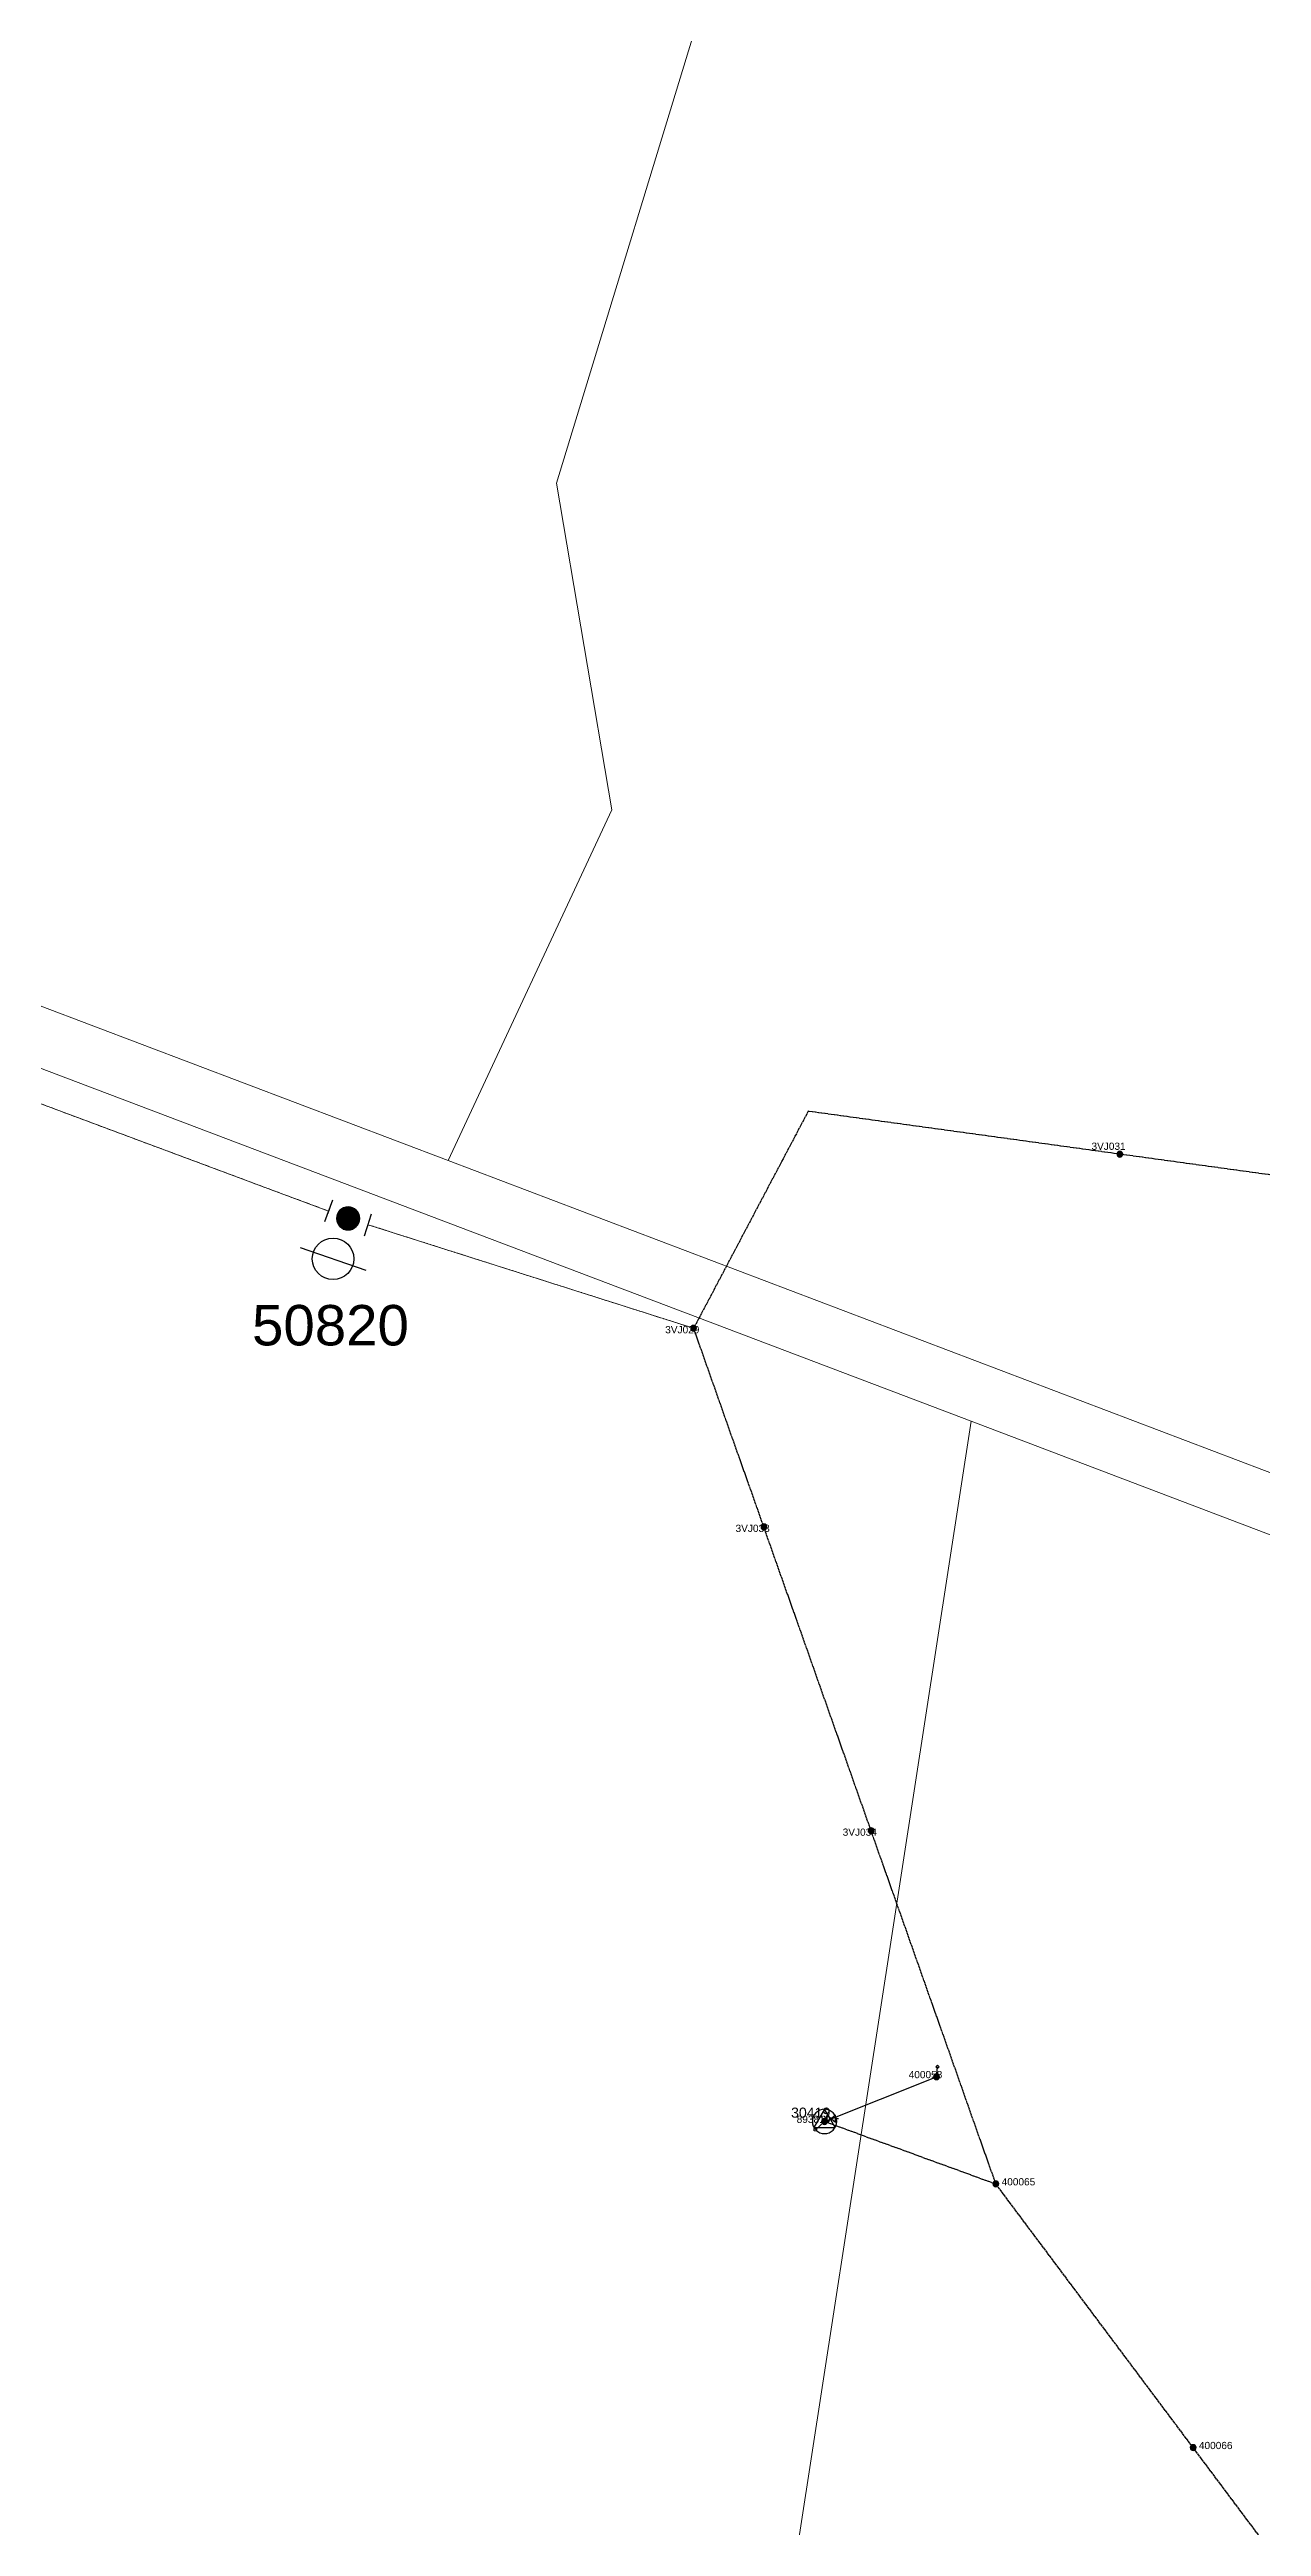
# Model space of a CAD drawing. Header units: metres. Extents: x 234668 to 239817, y 6157151 to 6160743.
# Drawn here: x 237520 to 237940, y 6159248 to 6160106 of the extents above; entities that cross this region are included whole.
import ezdxf
from ezdxf.enums import TextEntityAlignment as Align

# ---------------------------------------------------------------- set-up
doc = ezdxf.new("R2010")
doc.units = ezdxf.units.M
doc.linetypes.add('Cable Exist OH', pattern=[1, 1, 0])
doc.layers.get('0').update_dxf_attribs({"color": 6})
for name, color, linetype in [('_User_HV_Exist', 7, 'Continuous'), ('_User_NEW', 2, 'Continuous'), ('Equip_LV_EXT', 7, 'Continuous'), ('Equip_SP_HV_EXT', 7, 'Continuous'), ('Mains_HV_EXT', 7, 'Continuous'), ('Mains_HV_NEW', 2, 'Continuous'), ('OH_Details_NEW', 2, 'Continuous'), ('OH_Details_SP_MISC', 7, 'Continuous'), ('Services_SP_EXT', 7, 'Continuous'), ('Sub_SP_TR_HV_LV_EXT', 7, 'Continuous'), ('SupportsOH_SP_TR_HV_LV_SL_EXT', 7, 'Continuous'), ('SupportsOH_SP_TR_HV_LV_SL_MOD', 3, 'Continuous')]:
    doc.layers.add(name, color=color, linetype=linetype)
doc.layers.add('Cadastre Land Parcels_SP_EXT', color=8, linetype='Continuous', lineweight=5)
doc.layers.add('Cadastre Roads_SP_EXT', color=8, linetype='Continuous', lineweight=5)
doc.styles.add('HVSW_LABEL', font='arial.ttf')
doc.styles.add('POLE_LABEL', font='arial.ttf')
doc.styles.get("Standard").update_dxf_attribs({"font": 'arial.ttf'})

# ---------------------------------------------------------------- blocks, each defined once
blk = doc.blocks.new('SUB_POLE_EXT')
blk.add_wipeout([(0, 4.22), (0.42, 4.2), (0.83, 4.14), (1.21, 4.05), (1.62, 3.9), (1.99, 3.72), (2.35, 3.51), (2.68, 3.26), (2.99, 2.99), (3.28, 2.66), (3.52, 2.34), (3.76, 1.92), (3.9, 1.62), (4.04, 1.23), (4.18, 0.63), (4.22, 0), (4.18, -0.61), (4.06, -1.15), (3.9, -1.62), (3.58, -2.24), (3.22, -2.73), (2.97, -3.01), (2.68, -3.26), (2.36, -3.5), (2, -3.72), (1.64, -3.89), (1.25, -4.03), (0.82, -4.14), (0.42, -4.2), (0, -4.22), (-0.41, -4.2), (-0.8, -4.15), (-1.21, -4.05), (-1.62, -3.9), (-1.99, -3.73), (-2.35, -3.51), (-2.68, -3.26), (-2.96, -3.02), (-3.23, -2.72), (-3.51, -2.35), (-3.71, -2.01), (-3.91, -1.6), (-4.05, -1.21), (-4.16, -0.76), (-4.22, -0.14), (-4.21, 0.39), (-4.14, 0.83), (-4.03, 1.27), (-3.9, 1.63), (-3.71, 2.02), (-3.5, 2.37), (-3.28, 2.67), (-2.99, 2.99), (-2.68, 3.27), (-2.33, 3.52), (-1.98, 3.73), (-1.63, 3.9), (-1.2, 4.05), (-0.78, 4.15), (-0.4, 4.21)])
blk.add_line((2.16, 0.48), (2.16, 0.48, 0))
blk.add_lwpolyline([(-4.22, 0, 1), (4.22, 0, 1)], format="xyb", close=True)
blk.add_lwpolyline([(2.14, 0.52), (0, 4.22), (-3.66, -2.11), (3.66, -2.11)], close=True)
for tag, height, flags, p in [('STREET_CODE', 0.2, 9, (1.5, 0)), ('ASSET_NUM', 3.5, 8, (2, 2)), ('CONSTRUCTED_VOLTAGE', 0.2, 9, (1.5, -0.2)), ('OPERATING_VOLTAGE', 0.2, 9, (1.5, -0.6)), ('OPERATED_BY', 0.2, 9, (1.5, -0.8)), ('ORIENTATION', 0.2, 9, (1.5, -1.2)), ('OWNED_BY', 0.2, 9, (1.5, -1.4)), ('SECONDARY_VOLTAGE', 0.2, 9, (1.5, -1.6)), ('STATE', 0.2, 9, (1.5, -1.8)), ('SUBSTATION_TYPE', 0.2, 9, (1.5, -2)), ('STREETNAME', 0.2, 9, (1.5, -2.8)), ('SUBURB', 0.2, 9, (1.5, -3)), ('Z', 0.2, 1, (1.5, -3.4)), ('NO_PHASES', 0.2, 9, (1.5, -0.4)), ('MAINTAINED_BY', 0.2, 9, (1.5, -1)), ('USAGE', 0.2, 9, (1.5, -2.2)), ('LEGEND', 0.2, 9, (1.5, -2.4)), ('LOCATION', 0.2, 9, (1.5, -2.6)), ('NOTES', 0.2, 9, (1.5, -3.2))]:
    blk.add_attdef(tag, text='', height=height, dxfattribs=dict(flags=flags)).set_placement(p, align=Align.MIDDLE_LEFT)
blk = doc.blocks.new('LV_OH_LINKS_DISTFUSE_EXT')
for p, q in [((0, 0), (0.96, 0)), ((3.84, 0), (4.8, 0))]:
    blk.add_line(p, q)
blk.add_lwpolyline([(3.84, -1.2), (3.84, 1.2), (0.96, -1.2), (0.96, 1.2)], close=True)
at = {"flags": 9}
for tag, p in [('ACTUAL_STATUS', (0, 0)), ('CONSTRUCTED_VOLTAGE', (0, -0.2)), ('OPERATING_VOLTAGE', (0, -0.6)), ('ORIENTATION', (0, -0.8)), ('OWNED_BY', (0, -1)), ('STATE', (0, -1.2)), ('SWITCH_TYPE', (0, -1.4)), ('NO_PHASES', (0, -0.4)), ('USAGE', (0, -1.6)), ('NOTES', (0, -1.8))]:
    blk.add_attdef(tag, text='', height=0.2, dxfattribs=at).set_placement(p, align=Align.MIDDLE_LEFT)
at = {"flags": 1}
blk.add_attdef('Z', (0, 0), '', height=0.2, dxfattribs=at)
blk = doc.blocks.new('CCP_EXT')
blk.add_wipeout([(0, 0.57), (0.57, 0), (0, -0.57), (-0.57, 0)])
blk.add_lwpolyline([(-0.57, 0), (0, 0.57), (0.57, 0), (0, -0.57), (-0.57, 0)])
at = {"flags": 1}
blk.add_attdef('Z', (0, 0), '', height=0.2, dxfattribs=at)
at = {"flags": 9}
for tag, p in [('CCP_TYPE', (0, 0)), ('CONSTRUCTED_VOLTAGE', (0, -0.2)), ('OPERATING_VOLTAGE', (0, -0.6)), ('ORIENTATION', (0, -0.8)), ('OWNED_BY', (0, -1)), ('STATE', (0, -1.8)), ('NO_PHASES', (0, -0.4)), ('USAGE', (0, -1.2)), ('LEGEND', (0, -1.4)), ('LIFE_SUPPORT', (0, -1.6)), ('NOTES', (0, -2))]:
    blk.add_attdef(tag, text='', height=0.2, dxfattribs=at).set_placement(p, align=Align.MIDDLE_LEFT)
blk = doc.blocks.new('POLE_EXT')
blk.add_hatch(color=256).paths.add_polyline_path([(-1, 0, 1), (1, 0, 1)])
blk.add_lwpolyline([(-1, 0, 1), (1, 0, 1)], format="xyb", close=True)
for tag, height, flags, p in [('pNumber', 2.5, 8, (-17.84, 2.07)), ('OWNED_BY', 0.2, 9, (1.35, -0.4)), ('SPECIAL_USE', 0.2, 9, (1.35, -0.8)), ('STATE', 0.2, 9, (1.35, -1)), ('cLV', 0.2, 9, (1.35, -1.4)), ('hDepth', 0.2, 9, (1.35, -1.6)), ('hDia', 0.2, 9, (1.35, -1.8)), ('cHV', 0.2, 9, (1.35, -2)), ('PARENT', 0.2, 9, (1.35, -0.6)), ('USAGE', 0.2, 9, (1.35, -1.2)), ('LBRACKET', 0.2, 9, (1.35, -2.2)), ('cLinedev', 0.2, 9, (1.35, -3.4)), ('pExisting', 0.2, 9, (1.35, -3.8)), ('pFooting', 0.2, 9, (1.35, -4.4)), ('LExisting', 0.2, 9, (1.35, -2.4)), ('LANTNUMBER', 0.2, 9, (1.35, -2.6)), ('LOther', 0.2, 9, (1.35, -2.8)), ('LRemove', 0.2, 9, (1.35, -3)), ('LEGEND', 0.2, 9, (1.35, -3.2)), ('LOCATION', 0.2, 9, (1.35, -3.6)), ('PFNUMBER', 0.2, 9, (1.35, -4)), ('NEWPFNUMBER', 0.2, 9, (1.35, -4.2)), ('pNew', 0.2, 9, (1.35, -4.6)), ('pRelocate', 0.2, 9, (1.35, -5)), ('pRemove', 0.2, 9, (1.35, -5.2)), ('pReplace', 0.2, 9, (1.35, -5.4)), ('pStay', 0.2, 9, (1.35, -5.6)), ('pType', 0.2, 9, (1.35, -5.8)), ('cspan', 0.2, 9, (1.35, -6)), ('STREETNAME', 0.2, 9, (1.35, -6.2)), ('SUBURB', 0.2, 9, (1.35, -6.4)), ('OPERATED_BY', 0.2, 9, (1.36, -7.01)), ('NOTES', 0.2, 9, (1.35, -6.6)), ('MAINTAINED_BY', 0.2, 9, (1.36, -6.81))]:
    blk.add_attdef(tag, text='', height=height, dxfattribs=dict(flags=flags)).set_placement(p, align=Align.MIDDLE_LEFT)
at = {"style": 'POLE_LABEL'}
for tag, height, flags, p in [('ASSET_NUM', 2.5, 8, (2, 2)), ('STRUCTURE_PLANT_NUMBER', 0.2, 9, (1.35, 0.03)), ('STREET_CODE', 0.2, 9, (1.35, -0.2))]:
    blk.add_attdef(tag, text='', height=height, dxfattribs=dict(at, flags=flags)).set_placement(p, align=Align.MIDDLE_LEFT)
at = {"flags": 1}
blk.add_attdef('Z', (1.35, -7.33), '', height=0.2, dxfattribs=at)
blk = doc.blocks.new('*U40')
blk.add_line((-3.76, -2.07), (2.24, -2.07))
blk.add_circle((-0.76, -2.07), 1.8)
at = {"style": 'HVSW_LABEL'}
for tag, height, flags, p in [('ASSET_NUM', 3.5, 8, (2, 2)), ('STREET_CODE', 0.2, 9, (0, -0.2))]:
    blk.add_attdef(tag, text='', height=height, dxfattribs=dict(at, flags=flags)).set_placement(p, align=Align.MIDDLE_LEFT)
at = {"flags": 1}
blk.add_attdef('Z', (0, 0), '', height=0.2, dxfattribs=at)
at = {"flags": 9}
for tag, p in [('ACTUAL_STATUS', (0, -0.4)), ('CONSTRUCTED_VOLTAGE', (0, -0.6)), ('OPERATING_VOLTAGE', (0, -1)), ('ORIENTATION', (0, -1.2)), ('OWNED_BY', (0, -1.4)), ('STATE', (0, -1.6)), ('SWITCH_TYPE', (0, -1.8)), ('NO_PHASES', (0, -0.8)), ('USAGE', (0, -2)), ('LEGEND', (0, -2.2)), ('STREETNAME', (0, -2.6)), ('SUBURB', (0, -2.8)), ('LOCATION', (0, -2.4)), ('NOTES', (0, -3))]:
    blk.add_attdef(tag, text='', height=0.2, dxfattribs=at).set_placement(p, align=Align.MIDDLE_LEFT)
blk = doc.blocks.new('End Shackle_NEW')
at = {"flags": 9}
for tag, p in [('STATE', (0, -1.2)), ('OPERATED_BY', (0, -2.01)), ('USAGE', (0, -1.4)), ('NOTES', (0, -1.6)), ('MAINTAINED_BY', (0, -1.81))]:
    blk.add_attdef(tag, text='', height=0.2, dxfattribs=at).set_placement(p, align=Align.MIDDLE_LEFT)
blk.add_wipeout([(-0.25, 0), (-0.25, 1.81), (0.25, 1.82), (0.25, 0)])
blk.add_line((1, 1.81), (-1, 1.81))
at = {"flags": 1}
blk.add_attdef('Z', (0, 0), '', height=0.2, dxfattribs=at)
at = {"flags": 9}
for tag, p in [('CONNECTOR_TYPE', (0, 0)), ('CONSTRUCTED_VOLTAGE', (0, -0.2)), ('OPERATING_VOLTAGE', (0, -0.6)), ('ORIENTATION', (0, -0.8)), ('OWNED_BY', (0, -1)), ('NO_PHASES', (0, -0.4))]:
    blk.add_attdef(tag, text='', height=0.2, dxfattribs=at).set_placement(p, align=Align.MIDDLE_LEFT)

msp = doc.modelspace()

# ---------------------------------------------------------------- linework, layer by layer
at = {"layer": '_User_HV_Exist', "color": 7, "linetype": 'Cable Exist OH', "lineweight": 0}
msp.add_lwpolyline([(237623.75, 6159700.89), (237499.21, 6159747.31)], dxfattribs=at)
at = {"layer": 'Cadastre Land Parcels_SP_EXT', "linetype": 'Continuous'}
for points in [[(237858.55, 6160488.2), (237858.36, 6160488.3), (237695.5, 6160550.62), (237575.2, 6160587.28), (237458.72, 6160538.22), (237444.06, 6160537.58), (237172.4, 6160525.4), (237171.48, 6160457.98), (237050.01, 6160236.23), (237156.42, 6160066.06), (237397.94, 6159873.09), (237516.97, 6159774.55), (237658.38, 6159720.95), (237715.1, 6159842.48), (237695.91, 6159955.74), (237858.55, 6160488.2)], [(237950.48, 6159610.02), (238105.91, 6159815.17), (238302.37, 6159948.66), (238347.04, 6159968.13), (238409.08, 6159976.56), (238542.79, 6160197.63), (238424.19, 6160313.74), (238116.03, 6160285.67), (237995.63, 6160377.62), (237998.05, 6160386.02), (237858.55, 6160488.2), (237695.91, 6159955.74), (237715.1, 6159842.48), (237658.38, 6159720.95), (237950.48, 6159610.02)]]:
    msp.add_lwpolyline(points, close=True, dxfattribs=at)
at = {"layer": 'Mains_HV_EXT', "linetype": 'Cable Exist OH'}
for points in [[(237999.25, 6159708.27), (237783.2, 6159738.02), (237743.49, 6159662.82)], [(238574.08, 6158395.44), (238192.34, 6158906.42), (237848.24, 6159366.25)]]:
    msp.add_lwpolyline(points, dxfattribs=at)
at = {"layer": 'Mains_HV_EXT', "color": 7, "linetype": 'Cable Exist OH', "lineweight": 0}
msp.add_lwpolyline([(237743.49, 6159662.82), (237623.75, 6159700.89)], dxfattribs=at)
at = {"layer": 'OH_Details_SP_MISC', "color": 7, "linetype": 'Continuous', "lineweight": 0}
for points in [[(237623.75, 6159700.89), (237499.21, 6159747.31)], [(237743.49, 6159662.82), (237623.75, 6159700.89)]]:
    msp.add_lwpolyline(points, dxfattribs=at)

# ---------------------------------------------------------------- block references
at = {"layer": 'Equip_SP_HV_EXT'}
ref = msp.add_blockref('*U40', (237624.09, 6159693.71), dxfattribs=dict(at, xscale=4, yscale=4, zscale=4, rotation=340.9428437372713))
ref.add_attrib('ASSET_NUM', '50820', dxfattribs={"layer": '0', "height": 14, "style": 'HVSW_LABEL'}).set_placement((237590.43, 6159652.67), align=Align.BOTTOM_LEFT)
at = {"layer": 'Sub_SP_TR_HV_LV_EXT'}
ref = msp.add_blockref('SUB_POLE_EXT', (237788.86, 6159387.91), dxfattribs=at)
ref.add_attrib('ASSET_NUM', '30419', dxfattribs={"layer": '0', "height": 3.5}).set_placement((237790.86, 6159388.16), align=Align.BOTTOM_RIGHT)
at = {"layer": 'SupportsOH_SP_TR_HV_LV_SL_EXT'}
ref = msp.add_blockref('POLE_EXT', (237891.23, 6159723.15), dxfattribs=at)
ref.add_attrib('ASSET_NUM', '3VJ031', dxfattribs={"layer": '0', "height": 2.5, "style": 'POLE_LABEL'}).set_placement((237893.23, 6159723.9), align=Align.BOTTOM_RIGHT)
ref = msp.add_blockref('POLE_EXT', (237743.49, 6159662.82), dxfattribs=at)
ref.add_attrib('ASSET_NUM', '3VJ029', dxfattribs={"layer": '0', "height": 2.5, "style": 'POLE_LABEL'}).set_placement((237745.49, 6159663.57), align=Align.TOP_RIGHT)
ref = msp.add_blockref('POLE_EXT', (237767.87, 6159593.98), dxfattribs=at)
ref.add_attrib('ASSET_NUM', '3VJ033', dxfattribs={"layer": '0', "height": 2.5, "style": 'POLE_LABEL'}).set_placement((237769.87, 6159594.73), align=Align.TOP_RIGHT)
ref = msp.add_blockref('POLE_EXT', (237805, 6159488.68), dxfattribs=at)
ref.add_attrib('ASSET_NUM', '3VJ034', dxfattribs={"layer": '0', "height": 2.5, "style": 'POLE_LABEL'}).set_placement((237807, 6159489.43), align=Align.TOP_RIGHT)
ref = msp.add_blockref('POLE_EXT', (237848.24, 6159366.25), dxfattribs=at)
ref.add_attrib('ASSET_NUM', '400065', dxfattribs={"layer": '0', "height": 2.5, "style": 'POLE_LABEL'}).set_placement((237850.24, 6159367), align=Align.MIDDLE_LEFT)
ref = msp.add_blockref('POLE_EXT', (237916.62, 6159274.86), dxfattribs=at)
ref.add_attrib('ASSET_NUM', '400066', dxfattribs={"layer": '0', "height": 2.5, "style": 'POLE_LABEL'}).set_placement((237918.62, 6159275.61), align=Align.MIDDLE_LEFT)

# ---------------------------------------------------------------- next in the draw order: linework, layer by layer
at = {"layer": 'Cadastre Land Parcels_SP_EXT', "linetype": 'Continuous'}
for points in [[(237839.64, 6159630.6), (237506.74, 6159756.94), (237506.13, 6159757.44), (237484.47, 6159629.33), (237362.03, 6159650.01), (237314.84, 6159377.87), (237173.04, 6159403.02), (237102.86, 6159014.86), (237137.11, 6159009.28), (237157.01, 6159006.07), (237353.01, 6158974.11), (237637.39, 6158927.72), (237728.98, 6158912.8), (237839.64, 6159630.6)], [(238261.01, 6158826.14), (238200.69, 6158906.45), (238200.7, 6158906.54), (238274.12, 6159383.05), (238212.59, 6159489), (237991.99, 6159572.78), (237839.64, 6159630.6), (237728.98, 6158912.8), (237897.89, 6158885.27), (238035.1, 6158862.97), (238055.73, 6158859.61), (238261.01, 6158826.14)]]:
    msp.add_lwpolyline(points, close=True, dxfattribs=at)

# ---------------------------------------------------------------- next in the draw order: block references
at = {"layer": 'Equip_LV_EXT'}
msp.add_blockref('LV_OH_LINKS_DISTFUSE_EXT', (237788.86, 6159388.91), dxfattribs=at)

# ---------------------------------------------------------------- next in the draw order: block references
at = {"layer": 'Services_SP_EXT'}
msp.add_blockref('CCP_EXT', (237828.03, 6159406.87), dxfattribs=at)
at = {"layer": 'Services_SP_EXT', "rotation": 218.3794208781656}
msp.add_blockref('CCP_EXT', (237785.68, 6159384.99), dxfattribs=at)

# ---------------------------------------------------------------- next in the draw order: linework, layer by layer
at = {"layer": 'Cadastre Roads_SP_EXT', "linetype": 'Continuous'}
msp.add_lwpolyline([(238255.21, 6159128.26), (238295.1, 6159386.98), (238226.44, 6159505.27), (237950.48, 6159610.02), (237658.38, 6159720.95), (237658.38, 6159720.95), (237516.97, 6159774.55), (237397.94, 6159873.09), (237156.42, 6160066.06), (237150.43, 6160050.43), (237144.04, 6160033.73), (237385.18, 6159857.51), (237396.39, 6159848.24), (237506.13, 6159757.44), (237506.74, 6159756.94), (237839.64, 6159630.6), (237991.99, 6159572.78), (238212.59, 6159489), (238274.12, 6159383.05), (238200.7, 6158906.54)], dxfattribs=at)
at = {"layer": 'Mains_HV_EXT', "linetype": 'Cable Exist OH'}
for points in [[(237848.24, 6159366.25), (237743.49, 6159662.82)], [(237788.86, 6159387.91), (237848.24, 6159366.25)]]:
    msp.add_lwpolyline(points, dxfattribs=at)
at = {"layer": 'Services_SP_EXT'}
for points in [[(237788.86, 6159387.91), (237827.68, 6159403.4), (237828.03, 6159406.87)], [(237788.74, 6159387.8), (237785.68, 6159384.99)]]:
    msp.add_lwpolyline(points, dxfattribs=at)

# ---------------------------------------------------------------- next in the draw order: block references
at = {"layer": 'SupportsOH_SP_TR_HV_LV_SL_EXT'}
ref = msp.add_blockref('POLE_EXT', (237827.68, 6159403.4), dxfattribs=at)
ref.add_attrib('ASSET_NUM', '400058', dxfattribs={"layer": '0', "height": 2.5, "style": 'POLE_LABEL'}).set_placement((237829.68, 6159404.15), align=Align.MIDDLE_RIGHT)
ref = msp.add_blockref('POLE_EXT', (237788.86, 6159387.91), dxfattribs=at)
ref.add_attrib('ASSET_NUM', '893810', dxfattribs={"layer": '0', "height": 2.5, "style": 'POLE_LABEL'}).set_placement((237790.86, 6159388.66), align=Align.MIDDLE_RIGHT)

# ---------------------------------------------------------------- next in the draw order: block references
at = {"layer": '_User_NEW', "color": 7, "linetype": 'Cable Exist OH', "lineweight": 0, "xscale": 4, "yscale": 4, "zscale": 4, "rotation": 69.55612121813982}
msp.add_blockref('End Shackle_NEW', (237623.75, 6159700.89), dxfattribs=at).dxf.unprotected_set("ltscale", 0)

# ---------------------------------------------------------------- next in the draw order: block references
at = {"layer": 'OH_Details_NEW', "color": 7, "linetype": 'Cable Exist OH', "lineweight": 0, "xscale": 4, "yscale": 4, "zscale": 4, "rotation": 252.3627434583813}
msp.add_blockref('End Shackle_NEW', (237623.75, 6159700.89), dxfattribs=at).dxf.unprotected_set("ltscale", 0)

# ---------------------------------------------------------------- next in the draw order: block references
at = {"layer": 'OH_Details_NEW', "color": 7, "linetype": 'Cable Exist OH', "lineweight": 0, "xscale": 4, "yscale": 4, "zscale": 4, "rotation": 69.55612121813982}
msp.add_blockref('End Shackle_NEW', (237623.75, 6159700.89), dxfattribs=at).dxf.unprotected_set("ltscale", 0)

# ---------------------------------------------------------------- next in the draw order: block references
at = {"layer": 'Mains_HV_NEW', "color": 7, "linetype": 'Cable Exist OH', "lineweight": 0, "xscale": 4, "yscale": 4, "zscale": 4, "rotation": 252.3627434583813}
msp.add_blockref('End Shackle_NEW', (237623.75, 6159700.89), dxfattribs=at).dxf.unprotected_set("ltscale", 0)

# ---------------------------------------------------------------- next in the draw order: block references
at = {"layer": 'SupportsOH_SP_TR_HV_LV_SL_MOD', "xscale": 4, "yscale": 4, "zscale": 4}
msp.add_blockref('POLE_EXT', (237623.75, 6159700.89), dxfattribs=at)

doc.saveas('drawing.dxf')
